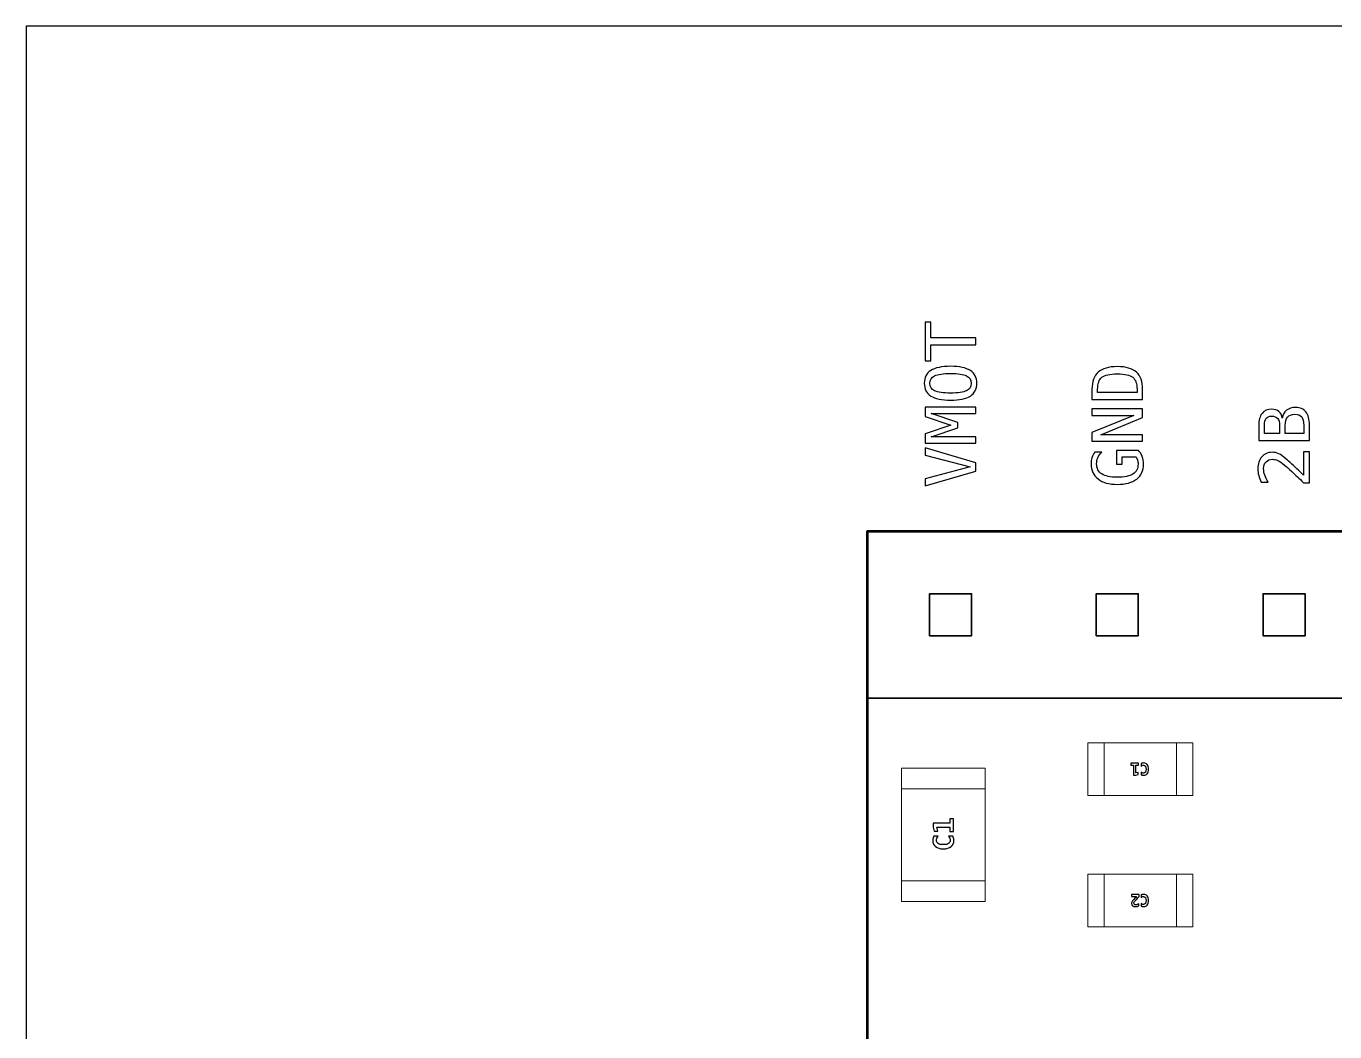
# Model space of a CAD drawing. Header units: centimetres. Extents: x -12.95 to -8.36, y -16.22 to -13.16.
# Drawn here: x -12.954 to -10.961, y -14.693 to -13.162 of the extents above; entities that cross this region are included whole.
import ezdxf

# ---------------------------------------------------------------- set-up
doc = ezdxf.new("R2010")
doc.units = ezdxf.units.CM
doc.header["$MEASUREMENT"] = 0
doc.layers.add('Layer 1', color=7, linetype='Continuous')

msp = doc.modelspace()

# ---------------------------------------------------------------- linework, layer by layer
at = {"layer": 'Layer 1', "color": 7}
msp.add_lwpolyline([(-12.95394, -16.22416), (-8.36022, -16.22416), (-8.36022, -13.16168), (-12.95394, -13.16168), (-12.95394, -16.22416)], close=True, dxfattribs=at)
at = {"layer": 'Layer 1'}
for points, knots in [([(-11.58469, -13.67111), (-11.58469, -13.67111), (-11.58469, -13.61225), (-11.58469, -13.61225), (-11.58469, -13.61225), (-11.58469, -13.61225), (-11.57591, -13.61225), (-11.57591, -13.61225), (-11.57591, -13.61225), (-11.57591, -13.61225), (-11.57591, -13.63638), (-11.57591, -13.63638), (-11.57591, -13.63638), (-11.57591, -13.63638), (-11.50754, -13.63638), (-11.50754, -13.63638), (-11.50754, -13.63638), (-11.50754, -13.63638), (-11.50754, -13.64687), (-11.50754, -13.64687), (-11.50754, -13.64687), (-11.50754, -13.64687), (-11.57591, -13.64687), (-11.57591, -13.64687), (-11.57591, -13.64687), (-11.57591, -13.64687), (-11.57591, -13.67111), (-11.57591, -13.67111), (-11.57591, -13.67111), (-11.57591, -13.67111), (-11.58469, -13.67111), (-11.58469, -13.67111)], [0, 0, 0, 0, 0.125, 0.125, 0.125, 0.125, 0.25, 0.25, 0.25, 0.25, 0.375, 0.375, 0.375, 0.375, 0.5, 0.5, 0.5, 0.5, 0.625, 0.625, 0.625, 0.625, 0.75, 0.75, 0.75, 0.75, 0.875, 0.875, 0.875, 0.875, 1, 1, 1, 1]), ([(-11.54604, -13.67957), (-11.5326, -13.67957), (-11.52257, -13.68171), (-11.51595, -13.68596), (-11.51595, -13.68596), (-11.50934, -13.69021), (-11.50604, -13.6967), (-11.50604, -13.70541), (-11.50604, -13.70541), (-11.50604, -13.71413), (-11.50934, -13.7206), (-11.51592, -13.72485), (-11.51592, -13.72485), (-11.5225, -13.72908), (-11.53253, -13.7312), (-11.54604, -13.7312), (-11.54604, -13.7312), (-11.5595, -13.7312), (-11.56956, -13.72907), (-11.57617, -13.72481), (-11.57617, -13.72481), (-11.58279, -13.72056), (-11.58608, -13.71409), (-11.58608, -13.70541), (-11.58608, -13.70541), (-11.58608, -13.6967), (-11.58279, -13.69021), (-11.57617, -13.68596), (-11.57617, -13.68596), (-11.56956, -13.68171), (-11.5595, -13.67957), (-11.54604, -13.67957)], [0, 0, 0, 0, 0.125, 0.125, 0.125, 0.125, 0.25, 0.25, 0.25, 0.25, 0.375, 0.375, 0.375, 0.375, 0.5, 0.5, 0.5, 0.5, 0.625, 0.625, 0.625, 0.625, 0.75, 0.75, 0.75, 0.75, 0.875, 0.875, 0.875, 0.875, 1, 1, 1, 1]), ([(-11.54604, -13.69047), (-11.55737, -13.69047), (-11.56546, -13.69164), (-11.57033, -13.69397), (-11.57033, -13.69397), (-11.57518, -13.69629), (-11.57762, -13.7001), (-11.57762, -13.70541), (-11.57762, -13.70541), (-11.57762, -13.71069), (-11.57518, -13.71448), (-11.57033, -13.71681), (-11.57033, -13.71681), (-11.56546, -13.71914), (-11.55737, -13.7203), (-11.54604, -13.7203), (-11.54604, -13.7203), (-11.53474, -13.7203), (-11.52666, -13.71914), (-11.52179, -13.71681), (-11.52179, -13.71681), (-11.51694, -13.71448), (-11.51451, -13.71069), (-11.51451, -13.70541), (-11.51451, -13.70541), (-11.51451, -13.7001), (-11.51692, -13.69629), (-11.52177, -13.69397), (-11.52177, -13.69397), (-11.52661, -13.69164), (-11.5347, -13.69047), (-11.54604, -13.69047)], [0, 0, 0, 0, 0.125, 0.125, 0.125, 0.125, 0.25, 0.25, 0.25, 0.25, 0.375, 0.375, 0.375, 0.375, 0.5, 0.5, 0.5, 0.5, 0.625, 0.625, 0.625, 0.625, 0.75, 0.75, 0.75, 0.75, 0.875, 0.875, 0.875, 0.875, 1, 1, 1, 1]), ([(-11.33069, -13.71451), (-11.33069, -13.70273), (-11.32755, -13.69405), (-11.32129, -13.68848), (-11.32129, -13.68848), (-11.31501, -13.68289), (-11.30527, -13.6801), (-11.29204, -13.6801), (-11.29204, -13.6801), (-11.27889, -13.6801), (-11.26917, -13.68289), (-11.26292, -13.68848), (-11.26292, -13.68848), (-11.25666, -13.69405), (-11.25354, -13.70273), (-11.25354, -13.71451), (-11.25354, -13.71451), (-11.25354, -13.71451), (-11.25354, -13.73018), (-11.25354, -13.73018), (-11.25354, -13.73018), (-11.25354, -13.73018), (-11.33069, -13.73018), (-11.33069, -13.73018), (-11.33069, -13.73018), (-11.33069, -13.73018), (-11.33069, -13.71451), (-11.33069, -13.71451)], [0, 0, 0, 0, 0.1428571, 0.1428571, 0.1428571, 0.1428571, 0.2857143, 0.2857143, 0.2857143, 0.2857143, 0.4285714, 0.4285714, 0.4285714, 0.4285714, 0.5714286, 0.5714286, 0.5714286, 0.5714286, 0.7142857, 0.7142857, 0.7142857, 0.7142857, 0.8571429, 0.8571429, 0.8571429, 0.8571429, 1, 1, 1, 1]), ([(-11.26211, -13.71473), (-11.26211, -13.70594), (-11.26428, -13.6998), (-11.2686, -13.69633), (-11.2686, -13.69633), (-11.27292, -13.69285), (-11.28074, -13.69111), (-11.29204, -13.69111), (-11.29204, -13.69111), (-11.30344, -13.69111), (-11.31131, -13.69284), (-11.31563, -13.69629), (-11.31563, -13.69629), (-11.31995, -13.69977), (-11.32212, -13.70591), (-11.32212, -13.71473), (-11.32212, -13.71473), (-11.32212, -13.71473), (-11.32212, -13.71968), (-11.32212, -13.71968), (-11.32212, -13.71968), (-11.32212, -13.71968), (-11.26211, -13.71968), (-11.26211, -13.71968), (-11.26211, -13.71968), (-11.26211, -13.71968), (-11.26211, -13.71473), (-11.26211, -13.71473)], [0, 0, 0, 0, 0.1428571, 0.1428571, 0.1428571, 0.1428571, 0.2857143, 0.2857143, 0.2857143, 0.2857143, 0.4285714, 0.4285714, 0.4285714, 0.4285714, 0.5714286, 0.5714286, 0.5714286, 0.5714286, 0.7142857, 0.7142857, 0.7142857, 0.7142857, 0.8571429, 0.8571429, 0.8571429, 0.8571429, 1, 1, 1, 1]), ([(-11.58469, -13.79652), (-11.58469, -13.79652), (-11.58469, -13.78256), (-11.58469, -13.78256), (-11.58469, -13.78256), (-11.58469, -13.78256), (-11.54543, -13.76923), (-11.54543, -13.76923), (-11.54543, -13.76923), (-11.54543, -13.76923), (-11.58469, -13.75579), (-11.58469, -13.75579), (-11.58469, -13.75579), (-11.58469, -13.75579), (-11.58469, -13.74178), (-11.58469, -13.74178), (-11.58469, -13.74178), (-11.58469, -13.74178), (-11.50754, -13.74178), (-11.50754, -13.74178), (-11.50754, -13.74178), (-11.50754, -13.74178), (-11.50754, -13.75145), (-11.50754, -13.75145), (-11.50754, -13.75145), (-11.50754, -13.75145), (-11.57569, -13.75145), (-11.57569, -13.75145), (-11.57569, -13.75145), (-11.57569, -13.75145), (-11.53504, -13.76519), (-11.53504, -13.76519), (-11.53504, -13.76519), (-11.53504, -13.76519), (-11.53504, -13.77311), (-11.53504, -13.77311), (-11.53504, -13.77311), (-11.53504, -13.77311), (-11.57569, -13.7869), (-11.57569, -13.7869), (-11.57569, -13.7869), (-11.57569, -13.7869), (-11.50754, -13.7869), (-11.50754, -13.7869), (-11.50754, -13.7869), (-11.50754, -13.7869), (-11.50754, -13.79652), (-11.50754, -13.79652), (-11.50754, -13.79652), (-11.50754, -13.79652), (-11.58469, -13.79652), (-11.58469, -13.79652)], [0, 0, 0, 0, 0.0769231, 0.0769231, 0.0769231, 0.0769231, 0.1538462, 0.1538462, 0.1538462, 0.1538462, 0.2307692, 0.2307692, 0.2307692, 0.2307692, 0.3076923, 0.3076923, 0.3076923, 0.3076923, 0.3846154, 0.3846154, 0.3846154, 0.3846154, 0.4615385, 0.4615385, 0.4615385, 0.4615385, 0.5384615, 0.5384615, 0.5384615, 0.5384615, 0.6153846, 0.6153846, 0.6153846, 0.6153846, 0.6923077, 0.6923077, 0.6923077, 0.6923077, 0.7692308, 0.7692308, 0.7692308, 0.7692308, 0.8461538, 0.8461538, 0.8461538, 0.8461538, 0.9230769, 0.9230769, 0.9230769, 0.9230769, 1, 1, 1, 1]), ([(-11.33069, -13.79378), (-11.33069, -13.79378), (-11.33069, -13.78055), (-11.33069, -13.78055), (-11.33069, -13.78055), (-11.33069, -13.78055), (-11.26717, -13.7545), (-11.26717, -13.7545), (-11.26717, -13.7545), (-11.26717, -13.7545), (-11.33069, -13.7545), (-11.33069, -13.7545), (-11.33069, -13.7545), (-11.33069, -13.7545), (-11.33069, -13.74443), (-11.33069, -13.74443), (-11.33069, -13.74443), (-11.33069, -13.74443), (-11.25354, -13.74443), (-11.25354, -13.74443), (-11.25354, -13.74443), (-11.25354, -13.74443), (-11.25354, -13.75766), (-11.25354, -13.75766), (-11.25354, -13.75766), (-11.25354, -13.75766), (-11.31706, -13.78371), (-11.31706, -13.78371), (-11.31706, -13.78371), (-11.31706, -13.78371), (-11.25354, -13.78371), (-11.25354, -13.78371), (-11.25354, -13.78371), (-11.25354, -13.78371), (-11.25354, -13.79378), (-11.25354, -13.79378), (-11.25354, -13.79378), (-11.25354, -13.79378), (-11.33069, -13.79378), (-11.33069, -13.79378)], [0, 0, 0, 0, 0.1, 0.1, 0.1, 0.1, 0.2, 0.2, 0.2, 0.2, 0.3, 0.3, 0.3, 0.3, 0.4, 0.4, 0.4, 0.4, 0.5, 0.5, 0.5, 0.5, 0.6, 0.6, 0.6, 0.6, 0.7, 0.7, 0.7, 0.7, 0.8, 0.8, 0.8, 0.8, 0.9, 0.9, 0.9, 0.9, 1, 1, 1, 1]), ([(-11.07669, -13.79239), (-11.07669, -13.79239), (-11.07669, -13.76955), (-11.07669, -13.76955), (-11.07669, -13.76955), (-11.07669, -13.76164), (-11.07498, -13.75558), (-11.07157, -13.75129), (-11.07157, -13.75129), (-11.06817, -13.74702), (-11.06334, -13.74489), (-11.05711, -13.74489), (-11.05711, -13.74489), (-11.05238, -13.74489), (-11.04866, -13.74602), (-11.04595, -13.74827), (-11.04595, -13.74827), (-11.04321, -13.75053), (-11.04152, -13.75392), (-11.04083, -13.75843), (-11.04083, -13.75843), (-11.04007, -13.75337), (-11.0379, -13.7494), (-11.03434, -13.74653), (-11.03434, -13.74653), (-11.03078, -13.74365), (-11.02624, -13.74221), (-11.02072, -13.74221), (-11.02072, -13.74221), (-11.01374, -13.74221), (-11.00845, -13.7445), (-11.00488, -13.74909), (-11.00488, -13.74909), (-11.00132, -13.75365), (-10.99954, -13.76048), (-10.99954, -13.76955), (-10.99954, -13.76955), (-10.99954, -13.76955), (-10.99954, -13.79239), (-10.99954, -13.79239), (-10.99954, -13.79239), (-10.99954, -13.79239), (-11.07669, -13.79239), (-11.07669, -13.79239)], [0, 0, 0, 0, 0.0909091, 0.0909091, 0.0909091, 0.0909091, 0.1818182, 0.1818182, 0.1818182, 0.1818182, 0.2727273, 0.2727273, 0.2727273, 0.2727273, 0.3636364, 0.3636364, 0.3636364, 0.3636364, 0.4545455, 0.4545455, 0.4545455, 0.4545455, 0.5454545, 0.5454545, 0.5454545, 0.5454545, 0.6363636, 0.6363636, 0.6363636, 0.6363636, 0.7272727, 0.7272727, 0.7272727, 0.7272727, 0.8181818, 0.8181818, 0.8181818, 0.8181818, 0.9090909, 0.9090909, 0.9090909, 0.9090909, 1, 1, 1, 1]), ([(-11.06812, -13.78189), (-11.06812, -13.78189), (-11.04485, -13.78189), (-11.04485, -13.78189), (-11.04485, -13.78189), (-11.04485, -13.78189), (-11.04485, -13.76976), (-11.04485, -13.76976), (-11.04485, -13.76976), (-11.04485, -13.76471), (-11.04582, -13.76108), (-11.04775, -13.75882), (-11.04775, -13.75882), (-11.04969, -13.75656), (-11.05279, -13.75544), (-11.05711, -13.75544), (-11.05711, -13.75544), (-11.06099, -13.75544), (-11.06381, -13.75655), (-11.06553, -13.75877), (-11.06553, -13.75877), (-11.06725, -13.76099), (-11.06812, -13.76464), (-11.06812, -13.76976), (-11.06812, -13.76976), (-11.06812, -13.76976), (-11.06812, -13.78189), (-11.06812, -13.78189)], [0, 0, 0, 0, 0.1428571, 0.1428571, 0.1428571, 0.1428571, 0.2857143, 0.2857143, 0.2857143, 0.2857143, 0.4285714, 0.4285714, 0.4285714, 0.4285714, 0.5714286, 0.5714286, 0.5714286, 0.5714286, 0.7142857, 0.7142857, 0.7142857, 0.7142857, 0.8571429, 0.8571429, 0.8571429, 0.8571429, 1, 1, 1, 1]), ([(-11.03639, -13.78189), (-11.03639, -13.78189), (-11.00811, -13.78189), (-11.00811, -13.78189), (-11.00811, -13.78189), (-11.00811, -13.78189), (-11.00811, -13.76955), (-11.00811, -13.76955), (-11.00811, -13.76955), (-11.00811, -13.76348), (-11.00917, -13.75916), (-11.01129, -13.75658), (-11.01129, -13.75658), (-11.0134, -13.75399), (-11.0169, -13.7527), (-11.02176, -13.7527), (-11.02176, -13.7527), (-11.02679, -13.7527), (-11.03048, -13.75406), (-11.03284, -13.75678), (-11.03284, -13.75678), (-11.0352, -13.75951), (-11.03639, -13.76376), (-11.03639, -13.76955), (-11.03639, -13.76955), (-11.03639, -13.76955), (-11.03639, -13.78189), (-11.03639, -13.78189)], [0, 0, 0, 0, 0.1428571, 0.1428571, 0.1428571, 0.1428571, 0.2857143, 0.2857143, 0.2857143, 0.2857143, 0.4285714, 0.4285714, 0.4285714, 0.4285714, 0.5714286, 0.5714286, 0.5714286, 0.5714286, 0.7142857, 0.7142857, 0.7142857, 0.7142857, 0.8571429, 0.8571429, 0.8571429, 0.8571429, 1, 1, 1, 1]), ([(-11.51632, -13.83283), (-11.51632, -13.83283), (-11.58469, -13.8147), (-11.58469, -13.8147), (-11.58469, -13.8147), (-11.58469, -13.8147), (-11.58469, -13.80391), (-11.58469, -13.80391), (-11.58469, -13.80391), (-11.58469, -13.80391), (-11.50754, -13.82648), (-11.50754, -13.82648), (-11.50754, -13.82648), (-11.50754, -13.82648), (-11.50754, -13.83915), (-11.50754, -13.83915), (-11.50754, -13.83915), (-11.50754, -13.83915), (-11.58469, -13.86172), (-11.58469, -13.86172), (-11.58469, -13.86172), (-11.58469, -13.86172), (-11.58469, -13.85093), (-11.58469, -13.85093), (-11.58469, -13.85093), (-11.58469, -13.85093), (-11.51632, -13.83283), (-11.51632, -13.83283)], [0, 0, 0, 0, 0.1428571, 0.1428571, 0.1428571, 0.1428571, 0.2857143, 0.2857143, 0.2857143, 0.2857143, 0.4285714, 0.4285714, 0.4285714, 0.4285714, 0.5714286, 0.5714286, 0.5714286, 0.5714286, 0.7142857, 0.7142857, 0.7142857, 0.7142857, 0.8571429, 0.8571429, 0.8571429, 0.8571429, 1, 1, 1, 1]), ([(-11.25989, -13.80761), (-11.25731, -13.8104), (-11.25536, -13.81354), (-11.25403, -13.81705), (-11.25403, -13.81705), (-11.25271, -13.82054), (-11.25204, -13.82431), (-11.25204, -13.82839), (-11.25204, -13.82839), (-11.25204, -13.83818), (-11.25555, -13.84578), (-11.26255, -13.85123), (-11.26255, -13.85123), (-11.26957, -13.85668), (-11.2794, -13.8594), (-11.29204, -13.8594), (-11.29204, -13.8594), (-11.30464, -13.8594), (-11.31446, -13.85664), (-11.32152, -13.85112), (-11.32152, -13.85112), (-11.32856, -13.84562), (-11.33208, -13.83795), (-11.33208, -13.82812), (-11.33208, -13.82812), (-11.33208, -13.82488), (-11.33162, -13.82179), (-11.33071, -13.81881), (-11.33071, -13.81881), (-11.32981, -13.81585), (-11.32841, -13.81299), (-11.32656, -13.81024), (-11.32656, -13.81024), (-11.32656, -13.81024), (-11.31587, -13.81024), (-11.31587, -13.81024), (-11.31587, -13.81024), (-11.31852, -13.81302), (-11.32048, -13.81588), (-11.32173, -13.81883), (-11.32173, -13.81883), (-11.32298, -13.82176), (-11.32362, -13.82486), (-11.32362, -13.82812), (-11.32362, -13.82812), (-11.32362, -13.83491), (-11.32099, -13.84001), (-11.31573, -13.8434), (-11.31573, -13.8434), (-11.31048, -13.8468), (-11.30257, -13.8485), (-11.29204, -13.8485), (-11.29204, -13.8485), (-11.28132, -13.8485), (-11.27338, -13.84686), (-11.26823, -13.84356), (-11.26823, -13.84356), (-11.26308, -13.84026), (-11.26051, -13.83521), (-11.26051, -13.82839), (-11.26051, -13.82839), (-11.26051, -13.82608), (-11.26077, -13.82405), (-11.2613, -13.8223), (-11.2613, -13.8223), (-11.26185, -13.82057), (-11.26268, -13.81899), (-11.26382, -13.81758), (-11.26382, -13.81758), (-11.26382, -13.81758), (-11.28455, -13.81758), (-11.28455, -13.81758), (-11.28455, -13.81758), (-11.28455, -13.81758), (-11.28455, -13.82879), (-11.28455, -13.82879), (-11.28455, -13.82879), (-11.28455, -13.82879), (-11.29312, -13.82879), (-11.29312, -13.82879), (-11.29312, -13.82879), (-11.29312, -13.82879), (-11.29312, -13.80761), (-11.29312, -13.80761), (-11.29312, -13.80761), (-11.29312, -13.80761), (-11.25989, -13.80761), (-11.25989, -13.80761)], [0, 0, 0, 0, 0.0454545, 0.0454545, 0.0454545, 0.0454545, 0.0909091, 0.0909091, 0.0909091, 0.0909091, 0.1363636, 0.1363636, 0.1363636, 0.1363636, 0.1818182, 0.1818182, 0.1818182, 0.1818182, 0.2272727, 0.2272727, 0.2272727, 0.2272727, 0.2727273, 0.2727273, 0.2727273, 0.2727273, 0.3181818, 0.3181818, 0.3181818, 0.3181818, 0.3636364, 0.3636364, 0.3636364, 0.3636364, 0.4090909, 0.4090909, 0.4090909, 0.4090909, 0.4545455, 0.4545455, 0.4545455, 0.4545455, 0.5, 0.5, 0.5, 0.5, 0.5454545, 0.5454545, 0.5454545, 0.5454545, 0.5909091, 0.5909091, 0.5909091, 0.5909091, 0.6363636, 0.6363636, 0.6363636, 0.6363636, 0.6818182, 0.6818182, 0.6818182, 0.6818182, 0.7272727, 0.7272727, 0.7272727, 0.7272727, 0.7727273, 0.7727273, 0.7727273, 0.7727273, 0.8181818, 0.8181818, 0.8181818, 0.8181818, 0.8636364, 0.8636364, 0.8636364, 0.8636364, 0.9090909, 0.9090909, 0.9090909, 0.9090909, 0.9545455, 0.9545455, 0.9545455, 0.9545455, 1, 1, 1, 1]), ([(-11.00832, -13.84539), (-11.00832, -13.84539), (-11.00832, -13.80996), (-11.00832, -13.80996), (-11.00832, -13.80996), (-11.00832, -13.80996), (-10.99954, -13.80996), (-10.99954, -13.80996), (-10.99954, -13.80996), (-10.99954, -13.80996), (-10.99954, -13.85682), (-10.99954, -13.85682), (-10.99954, -13.85682), (-10.99954, -13.85682), (-11.00832, -13.85682), (-11.00832, -13.85682), (-11.00832, -13.85682), (-11.01511, -13.85038), (-11.02111, -13.84474), (-11.02631, -13.83992), (-11.02631, -13.83992), (-11.0315, -13.83509), (-11.03517, -13.83177), (-11.03732, -13.82994), (-11.03732, -13.82994), (-11.04152, -13.8265), (-11.04492, -13.82417), (-11.04752, -13.82297), (-11.04752, -13.82297), (-11.05013, -13.82176), (-11.05277, -13.82116), (-11.05551, -13.82116), (-11.05551, -13.82116), (-11.05981, -13.82116), (-11.06318, -13.82243), (-11.06563, -13.82495), (-11.06563, -13.82495), (-11.06808, -13.82749), (-11.0693, -13.83096), (-11.0693, -13.83537), (-11.0693, -13.83537), (-11.0693, -13.83851), (-11.06874, -13.84179), (-11.06759, -13.84525), (-11.06759, -13.84525), (-11.06646, -13.84869), (-11.06473, -13.85234), (-11.06242, -13.8562), (-11.06242, -13.8562), (-11.06242, -13.8562), (-11.07297, -13.8562), (-11.07297, -13.8562), (-11.07297, -13.8562), (-11.07466, -13.85266), (-11.07593, -13.84917), (-11.0768, -13.84574), (-11.0768, -13.84574), (-11.07766, -13.8423), (-11.07808, -13.83892), (-11.07808, -13.83558), (-11.07808, -13.83558), (-11.07808, -13.82804), (-11.07607, -13.82197), (-11.07207, -13.81736), (-11.07207, -13.81736), (-11.06805, -13.81276), (-11.06279, -13.81047), (-11.05628, -13.81047), (-11.05628, -13.81047), (-11.05297, -13.81047), (-11.04967, -13.81123), (-11.04635, -13.81276), (-11.04635, -13.81276), (-11.04305, -13.81429), (-11.0394, -13.81678), (-11.0354, -13.82024), (-11.0354, -13.82024), (-11.03316, -13.82216), (-11.03005, -13.82497), (-11.0261, -13.82863), (-11.0261, -13.82863), (-11.02213, -13.8323), (-11.01621, -13.8379), (-11.00832, -13.84539)], [0, 0, 0, 0, 0.047619, 0.047619, 0.047619, 0.047619, 0.0952381, 0.0952381, 0.0952381, 0.0952381, 0.1428571, 0.1428571, 0.1428571, 0.1428571, 0.1904762, 0.1904762, 0.1904762, 0.1904762, 0.2380952, 0.2380952, 0.2380952, 0.2380952, 0.2857143, 0.2857143, 0.2857143, 0.2857143, 0.3333333, 0.3333333, 0.3333333, 0.3333333, 0.3809524, 0.3809524, 0.3809524, 0.3809524, 0.4285714, 0.4285714, 0.4285714, 0.4285714, 0.4761905, 0.4761905, 0.4761905, 0.4761905, 0.5238095, 0.5238095, 0.5238095, 0.5238095, 0.5714286, 0.5714286, 0.5714286, 0.5714286, 0.6190476, 0.6190476, 0.6190476, 0.6190476, 0.6666667, 0.6666667, 0.6666667, 0.6666667, 0.7142857, 0.7142857, 0.7142857, 0.7142857, 0.7619048, 0.7619048, 0.7619048, 0.7619048, 0.8095238, 0.8095238, 0.8095238, 0.8095238, 0.8571429, 0.8571429, 0.8571429, 0.8571429, 0.9047619, 0.9047619, 0.9047619, 0.9047619, 0.952381, 0.952381, 0.952381, 0.952381, 1, 1, 1, 1])]:
    msp.add_open_spline(points, degree=3, knots=knots, dxfattribs=at)
at = {"layer": 'Layer 1', "color": 7, "lineweight": 35}
for points in [[(-9.64112, -14.18492), (-9.64112, -14.18492), (-11.67312, -14.18492), (-11.67312, -14.18492), (-11.67312, -14.18492), (-11.67312, -14.18492), (-11.67312, -13.93092), (-11.67312, -13.93092), (-11.67312, -13.93092), (-11.67312, -13.93092), (-9.64112, -13.93092), (-9.64112, -13.93092), (-9.64112, -13.93092), (-9.64112, -13.93092), (-9.64112, -14.18492), (-9.64112, -14.18492)], [(-11.51412, -14.08992), (-11.51412, -14.08992), (-11.57812, -14.08992), (-11.57812, -14.08992), (-11.57812, -14.08992), (-11.57812, -14.08992), (-11.57812, -14.02592), (-11.57812, -14.02592), (-11.57812, -14.02592), (-11.57812, -14.02592), (-11.51412, -14.02592), (-11.51412, -14.02592), (-11.51412, -14.02592), (-11.51412, -14.02592), (-11.51412, -14.08992), (-11.51412, -14.08992)], [(-11.26012, -14.08992), (-11.26012, -14.08992), (-11.32412, -14.08992), (-11.32412, -14.08992), (-11.32412, -14.08992), (-11.32412, -14.08992), (-11.32412, -14.02592), (-11.32412, -14.02592), (-11.32412, -14.02592), (-11.32412, -14.02592), (-11.26012, -14.02592), (-11.26012, -14.02592), (-11.26012, -14.02592), (-11.26012, -14.02592), (-11.26012, -14.08992), (-11.26012, -14.08992)], [(-11.00612, -14.08992), (-11.00612, -14.08992), (-11.07012, -14.08992), (-11.07012, -14.08992), (-11.07012, -14.08992), (-11.07012, -14.08992), (-11.07012, -14.02592), (-11.07012, -14.02592), (-11.07012, -14.02592), (-11.07012, -14.02592), (-11.00612, -14.02592), (-11.00612, -14.02592), (-11.00612, -14.02592), (-11.00612, -14.02592), (-11.00612, -14.08992), (-11.00612, -14.08992)]]:
    msp.add_open_spline(points, degree=3, knots=[0, 0, 0, 0, 0.25, 0.25, 0.25, 0.25, 0.5, 0.5, 0.5, 0.5, 0.75, 0.75, 0.75, 0.75, 1, 1, 1, 1], dxfattribs=at)
at = {"layer": 'Layer 1', "color": 7, "lineweight": 53}
msp.add_open_spline([(-11.67308, -15.45492), (-11.67308, -15.45492), (-11.67308, -13.93092), (-11.67308, -13.93092), (-11.67308, -13.93092), (-11.67308, -13.93092), (-9.64108, -13.93092), (-9.64108, -13.93092), (-9.64108, -13.93092), (-9.64108, -13.93092), (-9.64108, -15.45492), (-9.64108, -15.45492), (-9.64108, -15.45492), (-9.64108, -15.45492), (-11.67308, -15.45492), (-11.67308, -15.45492)], degree=3, knots=[0, 0, 0, 0, 0.25, 0.25, 0.25, 0.25, 0.5, 0.5, 0.5, 0.5, 0.75, 0.75, 0.75, 0.75, 1, 1, 1, 1], dxfattribs=at)
at = {"layer": 'Layer 1', "color": 7, "lineweight": 9}
for points in [[(-11.17708, -14.33292), (-11.17708, -14.33292), (-11.33708, -14.33292), (-11.33708, -14.33292), (-11.33708, -14.33292), (-11.33708, -14.33292), (-11.33708, -14.25292), (-11.33708, -14.25292), (-11.33708, -14.25292), (-11.33708, -14.25292), (-11.17708, -14.25292), (-11.17708, -14.25292), (-11.17708, -14.25292), (-11.17708, -14.25292), (-11.17708, -14.33292), (-11.17708, -14.33292)], [(-11.20208, -14.33292), (-11.20208, -14.33292), (-11.31208, -14.33292), (-11.31208, -14.33292), (-11.31208, -14.33292), (-11.31208, -14.33292), (-11.31208, -14.25292), (-11.31208, -14.25292), (-11.31208, -14.25292), (-11.31208, -14.25292), (-11.20208, -14.25292), (-11.20208, -14.25292), (-11.20208, -14.25292), (-11.20208, -14.25292), (-11.20208, -14.33292), (-11.20208, -14.33292)], [(-11.62058, -14.49452), (-11.62058, -14.49452), (-11.62058, -14.29132), (-11.62058, -14.29132), (-11.62058, -14.29132), (-11.62058, -14.29132), (-11.49358, -14.29132), (-11.49358, -14.29132), (-11.49358, -14.29132), (-11.49358, -14.29132), (-11.49358, -14.49452), (-11.49358, -14.49452), (-11.49358, -14.49452), (-11.49358, -14.49452), (-11.62058, -14.49452), (-11.62058, -14.49452)], [(-11.62058, -14.46292), (-11.62058, -14.46292), (-11.62058, -14.32292), (-11.62058, -14.32292), (-11.62058, -14.32292), (-11.62058, -14.32292), (-11.49358, -14.32292), (-11.49358, -14.32292), (-11.49358, -14.32292), (-11.49358, -14.32292), (-11.49358, -14.46292), (-11.49358, -14.46292), (-11.49358, -14.46292), (-11.49358, -14.46292), (-11.62058, -14.46292), (-11.62058, -14.46292)], [(-11.17708, -14.53292), (-11.17708, -14.53292), (-11.33708, -14.53292), (-11.33708, -14.53292), (-11.33708, -14.53292), (-11.33708, -14.53292), (-11.33708, -14.45292), (-11.33708, -14.45292), (-11.33708, -14.45292), (-11.33708, -14.45292), (-11.17708, -14.45292), (-11.17708, -14.45292), (-11.17708, -14.45292), (-11.17708, -14.45292), (-11.17708, -14.53292), (-11.17708, -14.53292)], [(-11.20208, -14.53292), (-11.20208, -14.53292), (-11.31208, -14.53292), (-11.31208, -14.53292), (-11.31208, -14.53292), (-11.31208, -14.53292), (-11.31208, -14.45292), (-11.31208, -14.45292), (-11.31208, -14.45292), (-11.31208, -14.45292), (-11.20208, -14.45292), (-11.20208, -14.45292), (-11.20208, -14.45292), (-11.20208, -14.45292), (-11.20208, -14.53292), (-11.20208, -14.53292)]]:
    msp.add_open_spline(points, degree=3, knots=[0, 0, 0, 0, 0.25, 0.25, 0.25, 0.25, 0.5, 0.5, 0.5, 0.5, 0.75, 0.75, 0.75, 0.75, 1, 1, 1, 1], dxfattribs=at)
at = {"layer": 'Layer 1', "color": 250}
for points, knots in [([(-11.25993, -14.28709), (-11.25993, -14.28709), (-11.26391, -14.28709), (-11.26391, -14.28709), (-11.26391, -14.28709), (-11.26391, -14.28709), (-11.26391, -14.29877), (-11.26391, -14.29877), (-11.26391, -14.29877), (-11.26391, -14.29877), (-11.26021, -14.29785), (-11.26021, -14.29785), (-11.26021, -14.29785), (-11.26021, -14.29785), (-11.26021, -14.30106), (-11.26021, -14.30106), (-11.26021, -14.30106), (-11.26021, -14.30106), (-11.26393, -14.30195), (-11.26393, -14.30195), (-11.26393, -14.30195), (-11.26393, -14.30195), (-11.26737, -14.30195), (-11.26737, -14.30195), (-11.26737, -14.30195), (-11.26737, -14.30195), (-11.26737, -14.28709), (-11.26737, -14.28709), (-11.26737, -14.28709), (-11.26737, -14.28709), (-11.27135, -14.28709), (-11.27135, -14.28709), (-11.27135, -14.28709), (-11.27135, -14.28709), (-11.27135, -14.28395), (-11.27135, -14.28395), (-11.27135, -14.28395), (-11.27135, -14.28395), (-11.25993, -14.28395), (-11.25993, -14.28395), (-11.25993, -14.28395), (-11.25993, -14.28395), (-11.25993, -14.28709), (-11.25993, -14.28709)], [0, 0, 0, 0, 0.0909091, 0.0909091, 0.0909091, 0.0909091, 0.1818182, 0.1818182, 0.1818182, 0.1818182, 0.2727273, 0.2727273, 0.2727273, 0.2727273, 0.3636364, 0.3636364, 0.3636364, 0.3636364, 0.4545455, 0.4545455, 0.4545455, 0.4545455, 0.5454545, 0.5454545, 0.5454545, 0.5454545, 0.6363636, 0.6363636, 0.6363636, 0.6363636, 0.7272727, 0.7272727, 0.7272727, 0.7272727, 0.8181818, 0.8181818, 0.8181818, 0.8181818, 0.9090909, 0.9090909, 0.9090909, 0.9090909, 1, 1, 1, 1]), ([(-11.25583, -14.28447), (-11.25527, -14.28418), (-11.25468, -14.28396), (-11.25406, -14.28382), (-11.25406, -14.28382), (-11.25344, -14.28367), (-11.25279, -14.2836), (-11.25211, -14.2836), (-11.25211, -14.2836), (-11.24968, -14.2836), (-11.24782, -14.2844), (-11.24655, -14.286), (-11.24655, -14.286), (-11.24527, -14.2876), (-11.24463, -14.28991), (-11.24463, -14.29293), (-11.24463, -14.29293), (-11.24463, -14.29596), (-11.24527, -14.29827), (-11.24655, -14.29988), (-11.24655, -14.29988), (-11.24782, -14.30148), (-11.24968, -14.30227), (-11.25211, -14.30227), (-11.25211, -14.30227), (-11.25279, -14.30227), (-11.25345, -14.3022), (-11.25407, -14.30206), (-11.25407, -14.30206), (-11.2547, -14.30191), (-11.25528, -14.30169), (-11.25583, -14.30141), (-11.25583, -14.30141), (-11.25583, -14.30141), (-11.25583, -14.29745), (-11.25583, -14.29745), (-11.25583, -14.29745), (-11.25522, -14.29802), (-11.25463, -14.29843), (-11.25405, -14.29869), (-11.25405, -14.29869), (-11.25348, -14.29895), (-11.25289, -14.29908), (-11.25227, -14.29908), (-11.25227, -14.29908), (-11.25097, -14.29908), (-11.24999, -14.29856), (-11.24933, -14.29753), (-11.24933, -14.29753), (-11.24866, -14.2965), (-11.24833, -14.29497), (-11.24833, -14.29293), (-11.24833, -14.29293), (-11.24833, -14.2909), (-11.24866, -14.28938), (-11.24933, -14.28834), (-11.24933, -14.28834), (-11.24999, -14.28731), (-11.25097, -14.28679), (-11.25227, -14.28679), (-11.25227, -14.28679), (-11.25289, -14.28679), (-11.25348, -14.28693), (-11.25405, -14.28718), (-11.25405, -14.28718), (-11.25463, -14.28745), (-11.25522, -14.28786), (-11.25583, -14.28842), (-11.25583, -14.28842), (-11.25583, -14.28842), (-11.25583, -14.28447), (-11.25583, -14.28447)], [0, 0, 0, 0, 0.0555556, 0.0555556, 0.0555556, 0.0555556, 0.1111111, 0.1111111, 0.1111111, 0.1111111, 0.1666667, 0.1666667, 0.1666667, 0.1666667, 0.2222222, 0.2222222, 0.2222222, 0.2222222, 0.2777778, 0.2777778, 0.2777778, 0.2777778, 0.3333333, 0.3333333, 0.3333333, 0.3333333, 0.3888889, 0.3888889, 0.3888889, 0.3888889, 0.4444444, 0.4444444, 0.4444444, 0.4444444, 0.5, 0.5, 0.5, 0.5, 0.5555556, 0.5555556, 0.5555556, 0.5555556, 0.6111111, 0.6111111, 0.6111111, 0.6111111, 0.6666667, 0.6666667, 0.6666667, 0.6666667, 0.7222222, 0.7222222, 0.7222222, 0.7222222, 0.7777778, 0.7777778, 0.7777778, 0.7777778, 0.8333333, 0.8333333, 0.8333333, 0.8333333, 0.8888889, 0.8888889, 0.8888889, 0.8888889, 0.9444444, 0.9444444, 0.9444444, 0.9444444, 1, 1, 1, 1]), ([(-11.54705, -14.38802), (-11.54705, -14.38802), (-11.54705, -14.3812), (-11.54705, -14.3812), (-11.54705, -14.3812), (-11.54705, -14.3812), (-11.56708, -14.3812), (-11.56708, -14.3812), (-11.56708, -14.3812), (-11.56708, -14.3812), (-11.5655, -14.38754), (-11.5655, -14.38754), (-11.5655, -14.38754), (-11.5655, -14.38754), (-11.571, -14.38754), (-11.571, -14.38754), (-11.571, -14.38754), (-11.571, -14.38754), (-11.57253, -14.38116), (-11.57253, -14.38116), (-11.57253, -14.38116), (-11.57253, -14.38116), (-11.57253, -14.37527), (-11.57253, -14.37527), (-11.57253, -14.37527), (-11.57253, -14.37527), (-11.54705, -14.37527), (-11.54705, -14.37527), (-11.54705, -14.37527), (-11.54705, -14.37527), (-11.54705, -14.36845), (-11.54705, -14.36845), (-11.54705, -14.36845), (-11.54705, -14.36845), (-11.54167, -14.36845), (-11.54167, -14.36845), (-11.54167, -14.36845), (-11.54167, -14.36845), (-11.54167, -14.38802), (-11.54167, -14.38802), (-11.54167, -14.38802), (-11.54167, -14.38802), (-11.54705, -14.38802), (-11.54705, -14.38802)], [0, 0, 0, 0, 0.0909091, 0.0909091, 0.0909091, 0.0909091, 0.1818182, 0.1818182, 0.1818182, 0.1818182, 0.2727273, 0.2727273, 0.2727273, 0.2727273, 0.3636364, 0.3636364, 0.3636364, 0.3636364, 0.4545455, 0.4545455, 0.4545455, 0.4545455, 0.5454545, 0.5454545, 0.5454545, 0.5454545, 0.6363636, 0.6363636, 0.6363636, 0.6363636, 0.7272727, 0.7272727, 0.7272727, 0.7272727, 0.8181818, 0.8181818, 0.8181818, 0.8181818, 0.9090909, 0.9090909, 0.9090909, 0.9090909, 1, 1, 1, 1]), ([(-11.54256, -14.39505), (-11.54207, -14.39601), (-11.54169, -14.39702), (-11.54144, -14.39809), (-11.54144, -14.39809), (-11.5412, -14.39915), (-11.54107, -14.40026), (-11.54107, -14.40143), (-11.54107, -14.40143), (-11.54107, -14.40559), (-11.54244, -14.40878), (-11.54518, -14.41096), (-11.54518, -14.41096), (-11.54793, -14.41316), (-11.55189, -14.41425), (-11.55707, -14.41425), (-11.55707, -14.41425), (-11.56226, -14.41425), (-11.56623, -14.41316), (-11.56897, -14.41096), (-11.56897, -14.41096), (-11.57172, -14.40878), (-11.57309, -14.40559), (-11.57309, -14.40143), (-11.57309, -14.40143), (-11.57309, -14.40026), (-11.57296, -14.39914), (-11.57271, -14.39807), (-11.57271, -14.39807), (-11.57247, -14.39699), (-11.57209, -14.39599), (-11.5716, -14.39505), (-11.5716, -14.39505), (-11.5716, -14.39505), (-11.56482, -14.39505), (-11.56482, -14.39505), (-11.56482, -14.39505), (-11.56578, -14.39609), (-11.56649, -14.39711), (-11.56694, -14.39809), (-11.56694, -14.39809), (-11.56739, -14.39908), (-11.56761, -14.4001), (-11.56761, -14.40115), (-11.56761, -14.40115), (-11.56761, -14.40338), (-11.56672, -14.40506), (-11.56495, -14.4062), (-11.56495, -14.4062), (-11.56318, -14.40734), (-11.56056, -14.40791), (-11.55707, -14.40791), (-11.55707, -14.40791), (-11.55359, -14.40791), (-11.55098, -14.40734), (-11.5492, -14.4062), (-11.5492, -14.4062), (-11.54743, -14.40506), (-11.54655, -14.40338), (-11.54655, -14.40115), (-11.54655, -14.40115), (-11.54655, -14.4001), (-11.54677, -14.39908), (-11.54722, -14.39809), (-11.54722, -14.39809), (-11.54767, -14.39711), (-11.54837, -14.39609), (-11.54934, -14.39505), (-11.54934, -14.39505), (-11.54934, -14.39505), (-11.54256, -14.39505), (-11.54256, -14.39505)], [0, 0, 0, 0, 0.0555556, 0.0555556, 0.0555556, 0.0555556, 0.1111111, 0.1111111, 0.1111111, 0.1111111, 0.1666667, 0.1666667, 0.1666667, 0.1666667, 0.2222222, 0.2222222, 0.2222222, 0.2222222, 0.2777778, 0.2777778, 0.2777778, 0.2777778, 0.3333333, 0.3333333, 0.3333333, 0.3333333, 0.3888889, 0.3888889, 0.3888889, 0.3888889, 0.4444444, 0.4444444, 0.4444444, 0.4444444, 0.5, 0.5, 0.5, 0.5, 0.5555556, 0.5555556, 0.5555556, 0.5555556, 0.6111111, 0.6111111, 0.6111111, 0.6111111, 0.6666667, 0.6666667, 0.6666667, 0.6666667, 0.7222222, 0.7222222, 0.7222222, 0.7222222, 0.7777778, 0.7777778, 0.7777778, 0.7777778, 0.8333333, 0.8333333, 0.8333333, 0.8333333, 0.8888889, 0.8888889, 0.8888889, 0.8888889, 0.9444444, 0.9444444, 0.9444444, 0.9444444, 1, 1, 1, 1]), ([(-11.26289, -14.48709), (-11.26289, -14.48709), (-11.27047, -14.48709), (-11.27047, -14.48709), (-11.27047, -14.48709), (-11.27047, -14.48709), (-11.27047, -14.48395), (-11.27047, -14.48395), (-11.27047, -14.48395), (-11.27047, -14.48395), (-11.25905, -14.48395), (-11.25905, -14.48395), (-11.25905, -14.48395), (-11.25905, -14.48395), (-11.25905, -14.48699), (-11.25905, -14.48699), (-11.25905, -14.48699), (-11.25905, -14.48699), (-11.26098, -14.48904), (-11.26098, -14.48904), (-11.26098, -14.48904), (-11.26326, -14.49147), (-11.26466, -14.49297), (-11.26515, -14.49353), (-11.26515, -14.49353), (-11.26575, -14.49423), (-11.26618, -14.49484), (-11.26645, -14.49537), (-11.26645, -14.49537), (-11.26671, -14.49591), (-11.26684, -14.49643), (-11.26684, -14.49696), (-11.26684, -14.49696), (-11.26684, -14.49776), (-11.2666, -14.49838), (-11.26612, -14.49882), (-11.26612, -14.49882), (-11.26563, -14.49926), (-11.26494, -14.49948), (-11.26405, -14.49948), (-11.26405, -14.49948), (-11.26341, -14.49948), (-11.2627, -14.49935), (-11.26191, -14.4991), (-11.26191, -14.4991), (-11.26112, -14.49884), (-11.26029, -14.49848), (-11.25943, -14.49799), (-11.25943, -14.49799), (-11.25943, -14.49799), (-11.25943, -14.50131), (-11.25943, -14.50131), (-11.25943, -14.50131), (-11.26029, -14.50162), (-11.26113, -14.50186), (-11.26196, -14.50203), (-11.26196, -14.50203), (-11.26278, -14.50219), (-11.26357, -14.50227), (-11.26433, -14.50227), (-11.26433, -14.50227), (-11.26623, -14.50227), (-11.26773, -14.50183), (-11.26882, -14.50094), (-11.26882, -14.50094), (-11.26991, -14.50006), (-11.27045, -14.49884), (-11.27045, -14.49731), (-11.27045, -14.49731), (-11.27045, -14.4966), (-11.27033, -14.49594), (-11.2701, -14.49532), (-11.2701, -14.49532), (-11.26986, -14.4947), (-11.26945, -14.49401), (-11.26887, -14.49326), (-11.26887, -14.49326), (-11.26845, -14.49271), (-11.26728, -14.49148), (-11.26536, -14.48957), (-11.26536, -14.48957), (-11.26433, -14.48853), (-11.2635, -14.4877), (-11.26289, -14.48709)], [0, 0, 0, 0, 0.047619, 0.047619, 0.047619, 0.047619, 0.0952381, 0.0952381, 0.0952381, 0.0952381, 0.1428571, 0.1428571, 0.1428571, 0.1428571, 0.1904762, 0.1904762, 0.1904762, 0.1904762, 0.2380952, 0.2380952, 0.2380952, 0.2380952, 0.2857143, 0.2857143, 0.2857143, 0.2857143, 0.3333333, 0.3333333, 0.3333333, 0.3333333, 0.3809524, 0.3809524, 0.3809524, 0.3809524, 0.4285714, 0.4285714, 0.4285714, 0.4285714, 0.4761905, 0.4761905, 0.4761905, 0.4761905, 0.5238095, 0.5238095, 0.5238095, 0.5238095, 0.5714286, 0.5714286, 0.5714286, 0.5714286, 0.6190476, 0.6190476, 0.6190476, 0.6190476, 0.6666667, 0.6666667, 0.6666667, 0.6666667, 0.7142857, 0.7142857, 0.7142857, 0.7142857, 0.7619048, 0.7619048, 0.7619048, 0.7619048, 0.8095238, 0.8095238, 0.8095238, 0.8095238, 0.8571429, 0.8571429, 0.8571429, 0.8571429, 0.9047619, 0.9047619, 0.9047619, 0.9047619, 0.952381, 0.952381, 0.952381, 0.952381, 1, 1, 1, 1]), ([(-11.25583, -14.48447), (-11.25527, -14.48418), (-11.25468, -14.48396), (-11.25406, -14.48382), (-11.25406, -14.48382), (-11.25344, -14.48367), (-11.25279, -14.4836), (-11.25211, -14.4836), (-11.25211, -14.4836), (-11.24968, -14.4836), (-11.24782, -14.4844), (-11.24655, -14.486), (-11.24655, -14.486), (-11.24527, -14.4876), (-11.24463, -14.48991), (-11.24463, -14.49293), (-11.24463, -14.49293), (-11.24463, -14.49596), (-11.24527, -14.49827), (-11.24655, -14.49988), (-11.24655, -14.49988), (-11.24782, -14.50148), (-11.24968, -14.50227), (-11.25211, -14.50227), (-11.25211, -14.50227), (-11.25279, -14.50227), (-11.25345, -14.5022), (-11.25407, -14.50206), (-11.25407, -14.50206), (-11.2547, -14.50191), (-11.25528, -14.50169), (-11.25583, -14.50141), (-11.25583, -14.50141), (-11.25583, -14.50141), (-11.25583, -14.49745), (-11.25583, -14.49745), (-11.25583, -14.49745), (-11.25522, -14.49802), (-11.25463, -14.49843), (-11.25405, -14.49869), (-11.25405, -14.49869), (-11.25348, -14.49895), (-11.25289, -14.49908), (-11.25227, -14.49908), (-11.25227, -14.49908), (-11.25097, -14.49908), (-11.24999, -14.49856), (-11.24933, -14.49753), (-11.24933, -14.49753), (-11.24866, -14.4965), (-11.24833, -14.49497), (-11.24833, -14.49293), (-11.24833, -14.49293), (-11.24833, -14.4909), (-11.24866, -14.48938), (-11.24933, -14.48834), (-11.24933, -14.48834), (-11.24999, -14.48731), (-11.25097, -14.48679), (-11.25227, -14.48679), (-11.25227, -14.48679), (-11.25289, -14.48679), (-11.25348, -14.48693), (-11.25405, -14.48718), (-11.25405, -14.48718), (-11.25463, -14.48745), (-11.25522, -14.48786), (-11.25583, -14.48842), (-11.25583, -14.48842), (-11.25583, -14.48842), (-11.25583, -14.48447), (-11.25583, -14.48447)], [0, 0, 0, 0, 0.0555556, 0.0555556, 0.0555556, 0.0555556, 0.1111111, 0.1111111, 0.1111111, 0.1111111, 0.1666667, 0.1666667, 0.1666667, 0.1666667, 0.2222222, 0.2222222, 0.2222222, 0.2222222, 0.2777778, 0.2777778, 0.2777778, 0.2777778, 0.3333333, 0.3333333, 0.3333333, 0.3333333, 0.3888889, 0.3888889, 0.3888889, 0.3888889, 0.4444444, 0.4444444, 0.4444444, 0.4444444, 0.5, 0.5, 0.5, 0.5, 0.5555556, 0.5555556, 0.5555556, 0.5555556, 0.6111111, 0.6111111, 0.6111111, 0.6111111, 0.6666667, 0.6666667, 0.6666667, 0.6666667, 0.7222222, 0.7222222, 0.7222222, 0.7222222, 0.7777778, 0.7777778, 0.7777778, 0.7777778, 0.8333333, 0.8333333, 0.8333333, 0.8333333, 0.8888889, 0.8888889, 0.8888889, 0.8888889, 0.9444444, 0.9444444, 0.9444444, 0.9444444, 1, 1, 1, 1])]:
    msp.add_open_spline(points, degree=3, knots=knots, dxfattribs=at)

doc.saveas('drawing.dxf')
